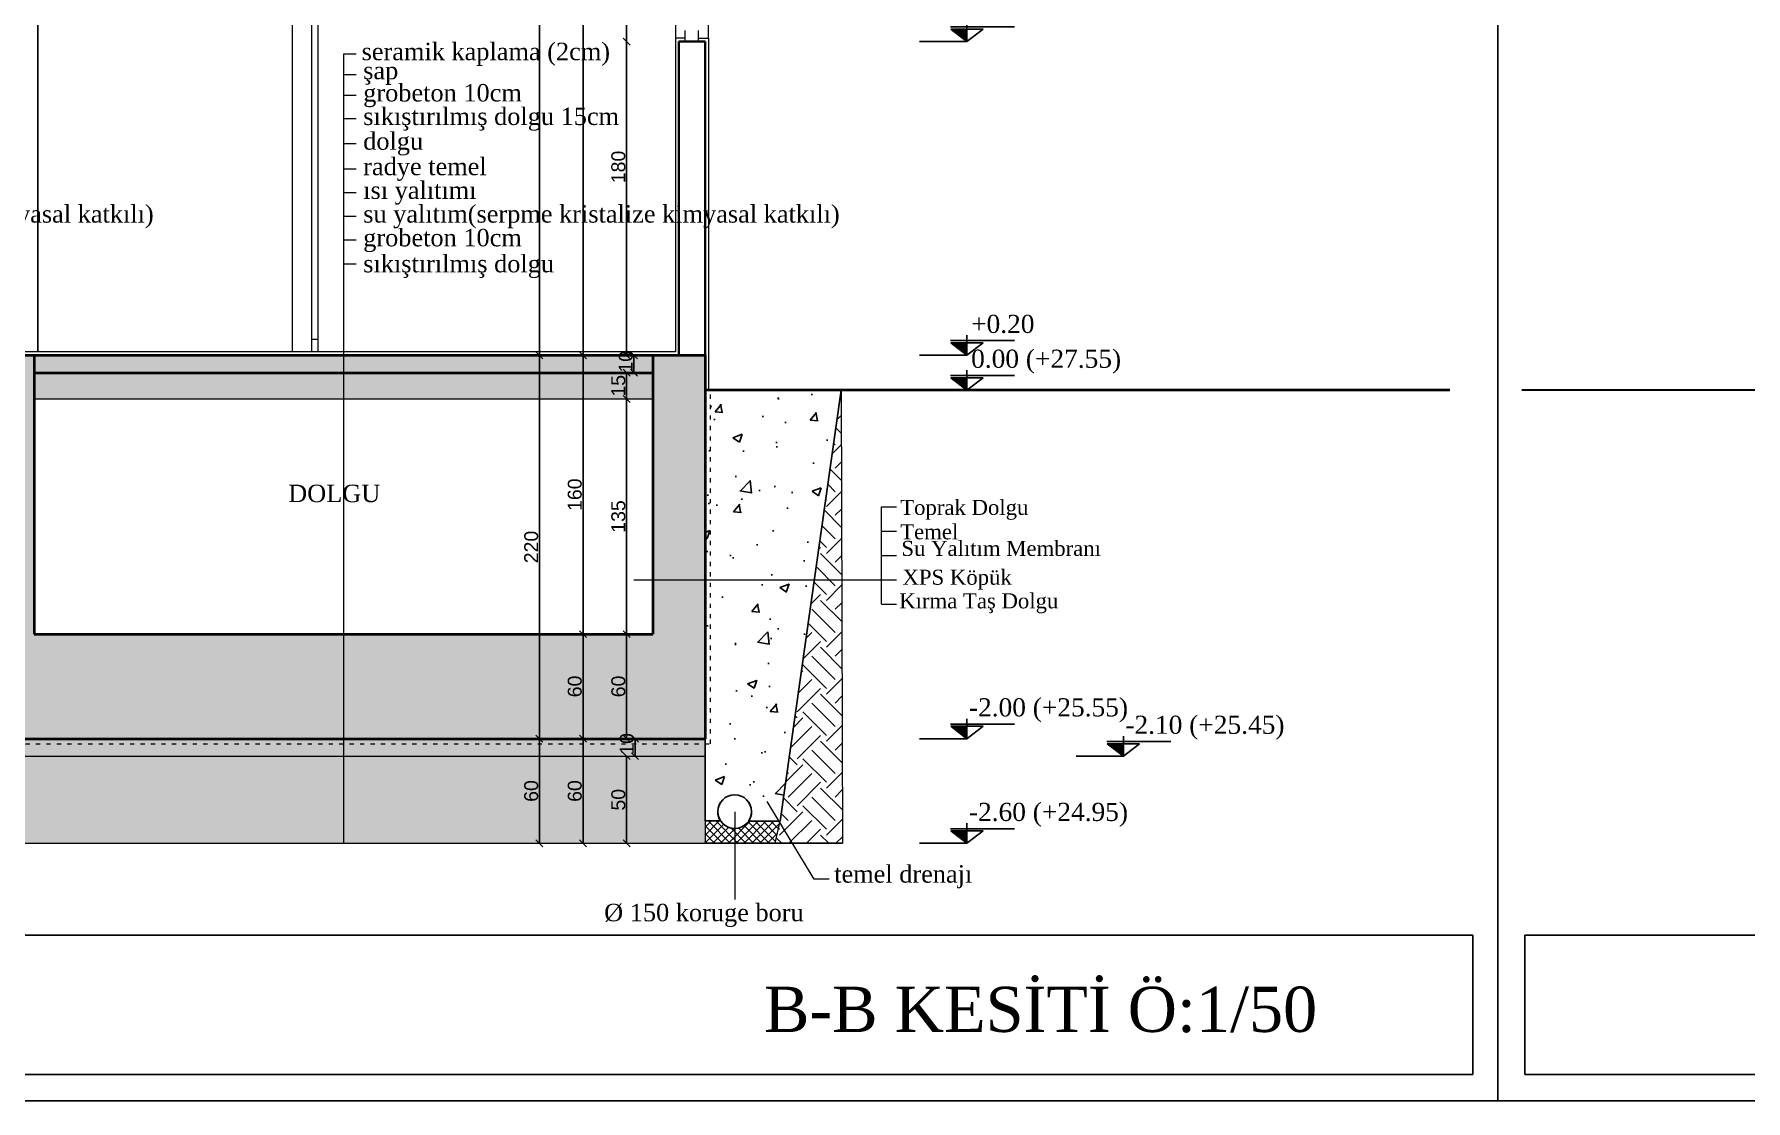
# Model space of a CAD drawing. Header units: centimetres. Extents: x 14449 to 53524, y -19051 to -10746.
# Drawn here: x 44908 to 45890, y -12946 to -12334 of the extents above; entities that cross this region are included whole.
import ezdxf

# ---------------------------------------------------------------- set-up
doc = ezdxf.new("R2010")
doc.units = ezdxf.units.CM
doc.linetypes.add('ACAD_ISO03W100', pattern=[30, 12, -18])
doc.linetypes.add('DOT', pattern=[6.35, 0, -6.35])
for name, color, linetype, lineweight in [('İNCE', 8, 'Continuous', 5), ('malzeme cizgisi', 242, 'Continuous', 20), ('P-TEFRİŞ', 253, 'Continuous', 5), ('P-ÖLÇÜ İÇ', 243, 'Continuous', 0), ('rtm-duv tugla', 22, 'Continuous', 35), ('rtm-kapı-ahsap', 35, 'Continuous', 13), ('rtm-kesit katmanı-04', 33, 'Continuous', 25), ('rtm-mhl-yazı-malzeme', 7, 'Continuous', 13), ('rtm-pen-ahsap', 35, 'Continuous', 13), ('rtm-sembol kot yazı', 7, 'Continuous', 20), ('rtm-sıva', 252, 'Continuous', 15), ('rtm-tarama-betonarme', 51, 'Continuous', 13), ('rtm-tas_betonarme', 50, 'Continuous', 40)]:
    doc.layers.add(name, color=color, linetype=linetype, lineweight=lineweight)
for name, color, linetype in [('KOT', 1, 'Continuous'), ('Tarama', 7, 'Continuous'), ('Yazi', 7, 'Continuous')]:
    doc.layers.add(name, color=color, linetype=linetype)
doc.styles.get("Standard").update_dxf_attribs({"font": 'arial.ttf'})
doc.styles.add('times new roman_1_18', font='times.ttf', dxfattribs={"height": 0.2})
doc.styles.add('VAZ-OLCU', font='times.ttf', dxfattribs={"height": 60})
doc.styles.add('ölçü', font='times.ttf', dxfattribs={"height": 10})
doc.dimstyles.new('İÇ ÖLÇÜ', dxfattribs={"dimtxt": 8, "dimasz": 4, "dimexe": 1.25, "dimexo": 0.625, "dimtad": 1, "dimdec": 0, "dimtxsty": 'Standard', "dimblk": 'OBLIQUE', "dimcen": 2.5, "dimse1": 1, "dimse2": 1, "dimclrd": 256, "dimclrt": 256, "dimadec": 0, "dimazin": 0, "dimtfac": 1, "dimtdec": 0, "dimtmove": 1, "dimatfit": 3, "dimldrblk": 'OBLIQUE', "dimfxl": 1, "dimarcsym": 0})

# ---------------------------------------------------------------- blocks, each defined once
blk = doc.blocks.new('kotson')
at = {"layer": 'KOT'}
blk.add_hatch(color=256, dxfattribs=at).paths.add_polyline_path([(0.3, 13.6), (18, 0), (18, 13.6)])
for p, q in [((18, 0), (18, 21.9)), ((70, 16), (0, 16)), ((18, 0), (0.3, 13.6)), ((0.3, 13.6), (35.6, 13.6)), ((35.6, 13.6), (18, 0)), ((18, 0), (35.6, 13.6)), ((18, 0), (18, 13.6)), ((18, 0), (-33.7, 0))]:
    blk.add_line(p, q, dxfattribs=at)
blk = doc.blocks.new('gfsdhfdjfg')
at = {"layer": 'malzeme cizgisi'}
for points in [[(-6255.97, -2123.03), (-6255.97, -1670.08)], [(-6255.97, -1670.08), (-6248.87, -1670.08)], [(-6255.97, -1681.92), (-6248.87, -1681.92)], [(-6255.97, -1693.75), (-6248.87, -1693.75)], [(-6255.97, -1707.24), (-6248.87, -1707.24)], [(-6255.97, -1721.44), (-6248.87, -1721.44)], [(-6255.97, -1736.03), (-6248.87, -1736.03)], [(-6255.97, -1749.64), (-6248.87, -1749.64)], [(-6255.97, -1763.25), (-6248.87, -1763.25)], [(-6255.97, -1776.86), (-6248.87, -1776.86)], [(-6255.97, -1790.47), (-6248.87, -1790.47)]]:
    blk.add_lwpolyline(points, dxfattribs=at)
at = {"layer": 'rtm-mhl-yazı-malzeme', "linetype": 'Continuous', "lineweight": 0, "style": 'times new roman_1_18'}
for s, p in [(' seramik kaplama (2cm)', (-6249.49, -1673.71)), ('şap', (-6244.79, -1684.61)), ('grobeton 10cm', (-6244.79, -1697.4)), ('sıkıştırılmış dolgu 15cm', (-6244.79, -1710.89)), ('dolgu', (-6244.79, -1725.09)), ('radye temel ', (-6244.79, -1739.68)), ('ısı yalıtımı', (-6244.79, -1753.29)), ('su yalıtım(serpme kristalize kimyasal katkılı)', (-6244.79, -1766.9)), ('grobeton 10cm', (-6244.79, -1780.51)), ('sıkıştırılmış dolgu ', (-6244.79, -1795.43))]:
    blk.add_text(s, height=10, dxfattribs=at).set_placement(p)
blk = doc.blocks.new('_Oblique')
at = {"color": 0, "linetype": 'ByBlock', "lineweight": -2}
blk.add_line((-0.5, -0.5), (0.5, 0.5), dxfattribs=at)
blk = doc.blocks.new('*D4214')
at = {"layer": 'Defpoints', "color": 0, "lineweight": 30, "transparency": 16777216}
for p in [(45248.01, -12338.54), (45248.01, -12518.54), (45248.01, -12518.54)]:
    blk.add_point(p, dxfattribs=at)
at = {"layer": 'P-ÖLÇÜ İÇ', "lineweight": -2, "transparency": 16777216}
blk.add_line((45248.01, -12338.54), (45248.01, -12518.54), dxfattribs=at)
at = {"layer": 'P-ÖLÇÜ İÇ', "lineweight": -2, "transparency": 16777216, "xscale": 4, "yscale": 4, "zscale": 4}
for p, rotation in [((45248.01, -12338.54), 90), ((45248.01, -12518.54), 270)]:
    blk.add_blockref('_Oblique', p, dxfattribs=dict(at, rotation=rotation))
at = {"layer": 'P-ÖLÇÜ İÇ', "transparency": 16777216, "insert": (45243.3, -12410.49), "char_height": 8, "attachment_point": 5, "rotation": 90}
blk.add_mtext('180', dxfattribs=at)
blk = doc.blocks.new('*D4215')
at = {"layer": 'Defpoints', "color": 0, "lineweight": 30, "transparency": 16777216}
for p in [(45248.01, -12518.54), (45248.01, -12528.54), (45252.26, -12528.54)]:
    blk.add_point(p, dxfattribs=at)
at = {"layer": 'P-ÖLÇÜ İÇ', "lineweight": -2, "transparency": 16777216}
blk.add_line((45252.26, -12518.54), (45252.26, -12528.54), dxfattribs=at)
at = {"layer": 'P-ÖLÇÜ İÇ', "lineweight": -2, "transparency": 16777216, "xscale": 4, "yscale": 4, "zscale": 4}
for p, rotation in [((45252.26, -12518.54), 90), ((45252.26, -12528.54), 270)]:
    blk.add_blockref('_Oblique', p, dxfattribs=dict(at, rotation=rotation))
at = {"layer": 'P-ÖLÇÜ İÇ', "transparency": 16777216, "insert": (45247.55, -12522.27), "char_height": 8, "attachment_point": 5, "rotation": 90}
blk.add_mtext('10', dxfattribs=at)
blk = doc.blocks.new('*D4216')
at = {"layer": 'Defpoints', "color": 0, "lineweight": 30, "transparency": 16777216}
for p in [(45248.01, -12528.54), (45248.01, -12543.54), (45248.01, -12543.54)]:
    blk.add_point(p, dxfattribs=at)
at = {"layer": 'P-ÖLÇÜ İÇ', "lineweight": -2, "transparency": 16777216}
blk.add_line((45248.01, -12528.54), (45248.01, -12543.54), dxfattribs=at)
at = {"layer": 'P-ÖLÇÜ İÇ', "lineweight": -2, "transparency": 16777216, "xscale": 4, "yscale": 4, "zscale": 4}
for p, rotation in [((45248.01, -12528.54), 90), ((45248.01, -12543.54), 270)]:
    blk.add_blockref('_Oblique', p, dxfattribs=dict(at, rotation=rotation))
at = {"layer": 'P-ÖLÇÜ İÇ', "transparency": 16777216, "insert": (45243.3, -12536.04), "char_height": 8, "attachment_point": 5, "rotation": 90}
blk.add_mtext('15', dxfattribs=at)
blk = doc.blocks.new('*D4217')
at = {"layer": 'Defpoints', "color": 0, "lineweight": 30, "transparency": 16777216}
for p in [(45248.01, -12543.54), (45248.01, -12678.54), (45248.01, -12678.54)]:
    blk.add_point(p, dxfattribs=at)
at = {"layer": 'P-ÖLÇÜ İÇ', "lineweight": -2, "transparency": 16777216}
blk.add_line((45248.01, -12543.54), (45248.01, -12678.54), dxfattribs=at)
at = {"layer": 'P-ÖLÇÜ İÇ', "lineweight": -2, "transparency": 16777216, "xscale": 4, "yscale": 4, "zscale": 4}
for p, rotation in [((45248.01, -12543.54), 90), ((45248.01, -12678.54), 270)]:
    blk.add_blockref('_Oblique', p, dxfattribs=dict(at, rotation=rotation))
at = {"layer": 'P-ÖLÇÜ İÇ', "transparency": 16777216, "insert": (45243.3, -12611.04), "char_height": 8, "attachment_point": 5, "rotation": 90}
blk.add_mtext('135', dxfattribs=at)
blk = doc.blocks.new('*D4218')
at = {"layer": 'Defpoints', "color": 0, "lineweight": 30, "transparency": 16777216}
for p in [(45248.01, -12678.54), (45248.01, -12738.54), (45248.01, -12738.54)]:
    blk.add_point(p, dxfattribs=at)
at = {"layer": 'P-ÖLÇÜ İÇ', "lineweight": -2, "transparency": 16777216}
blk.add_line((45248.01, -12678.54), (45248.01, -12738.54), dxfattribs=at)
at = {"layer": 'P-ÖLÇÜ İÇ', "lineweight": -2, "transparency": 16777216, "xscale": 4, "yscale": 4, "zscale": 4}
for p, rotation in [((45248.01, -12678.54), 90), ((45248.01, -12738.54), 270)]:
    blk.add_blockref('_Oblique', p, dxfattribs=dict(at, rotation=rotation))
at = {"layer": 'P-ÖLÇÜ İÇ', "transparency": 16777216, "insert": (45243.3, -12708.54), "char_height": 8, "attachment_point": 5, "rotation": 90}
blk.add_mtext('60', dxfattribs=at)
blk = doc.blocks.new('*D4219')
at = {"layer": 'Defpoints', "color": 0, "lineweight": 30, "transparency": 16777216}
for p in [(45248.01, -12738.54), (45248.01, -12748.54), (45252.86, -12748.54)]:
    blk.add_point(p, dxfattribs=at)
at = {"layer": 'P-ÖLÇÜ İÇ', "lineweight": -2, "transparency": 16777216}
blk.add_line((45252.86, -12738.54), (45252.86, -12748.54), dxfattribs=at)
at = {"layer": 'P-ÖLÇÜ İÇ', "lineweight": -2, "transparency": 16777216, "xscale": 4, "yscale": 4, "zscale": 4}
for p, rotation in [((45252.86, -12738.54), 90), ((45252.86, -12748.54), 270)]:
    blk.add_blockref('_Oblique', p, dxfattribs=dict(at, rotation=rotation))
at = {"layer": 'P-ÖLÇÜ İÇ', "transparency": 16777216, "insert": (45248.15, -12741.54), "char_height": 8, "attachment_point": 5, "rotation": 90}
blk.add_mtext('10', dxfattribs=at)
blk = doc.blocks.new('*D4220')
at = {"layer": 'Defpoints', "color": 0, "lineweight": 30, "transparency": 16777216}
for p in [(45248.01, -12748.54), (45248.01, -12798.54), (45248.01, -12798.54)]:
    blk.add_point(p, dxfattribs=at)
at = {"layer": 'P-ÖLÇÜ İÇ', "lineweight": -2, "transparency": 16777216}
blk.add_line((45248.01, -12748.54), (45248.01, -12798.54), dxfattribs=at)
at = {"layer": 'P-ÖLÇÜ İÇ', "lineweight": -2, "transparency": 16777216, "xscale": 4, "yscale": 4, "zscale": 4}
for p, rotation in [((45248.01, -12748.54), 90), ((45248.01, -12798.54), 270)]:
    blk.add_blockref('_Oblique', p, dxfattribs=dict(at, rotation=rotation))
at = {"layer": 'P-ÖLÇÜ İÇ', "transparency": 16777216, "insert": (45243.3, -12773.54), "char_height": 8, "attachment_point": 5, "rotation": 90}
blk.add_mtext('50', dxfattribs=at)
blk = doc.blocks.new('*D4225')
at = {"layer": 'Defpoints', "color": 0, "lineweight": 30, "transparency": 16777216}
for p in [(45223.01, -12083.54), (45223.01, -12518.54), (45223.01, -12518.54)]:
    blk.add_point(p, dxfattribs=at)
at = {"layer": 'P-ÖLÇÜ İÇ', "lineweight": -2, "transparency": 16777216}
blk.add_line((45223.01, -12083.54), (45223.01, -12518.54), dxfattribs=at)
at = {"layer": 'P-ÖLÇÜ İÇ', "lineweight": -2, "transparency": 16777216, "xscale": 4, "yscale": 4, "zscale": 4}
for p, rotation in [((45223.01, -12083.54), 90), ((45223.01, -12518.54), 270)]:
    blk.add_blockref('_Oblique', p, dxfattribs=dict(at, rotation=rotation))
at = {"layer": 'P-ÖLÇÜ İÇ', "transparency": 16777216, "insert": (45218.3, -12301.04), "char_height": 8, "attachment_point": 5, "rotation": 90}
blk.add_mtext('435', dxfattribs=at)
blk = doc.blocks.new('*D4226')
at = {"layer": 'Defpoints', "color": 0, "lineweight": 30, "transparency": 16777216}
for p in [(45223.01, -12518.54), (45218.8, -12678.54), (45223.01, -12678.54)]:
    blk.add_point(p, dxfattribs=at)
at = {"layer": 'P-ÖLÇÜ İÇ', "lineweight": -2, "transparency": 16777216}
blk.add_line((45223.01, -12518.54), (45223.01, -12678.54), dxfattribs=at)
at = {"layer": 'P-ÖLÇÜ İÇ', "lineweight": -2, "transparency": 16777216, "xscale": 4, "yscale": 4, "zscale": 4}
for p, rotation in [((45223.01, -12518.54), 90), ((45223.01, -12678.54), 270)]:
    blk.add_blockref('_Oblique', p, dxfattribs=dict(at, rotation=rotation))
at = {"layer": 'P-ÖLÇÜ İÇ', "transparency": 16777216, "insert": (45218.3, -12598.54), "char_height": 8, "attachment_point": 5, "rotation": 90}
blk.add_mtext('160', dxfattribs=at)
blk = doc.blocks.new('*D4227')
at = {"layer": 'Defpoints', "color": 0, "lineweight": 30, "transparency": 16777216}
for p in [(45218.8, -12678.54), (45223.01, -12738.54), (45223.01, -12738.54)]:
    blk.add_point(p, dxfattribs=at)
at = {"layer": 'P-ÖLÇÜ İÇ', "lineweight": -2, "transparency": 16777216}
blk.add_line((45223.01, -12678.54), (45223.01, -12738.54), dxfattribs=at)
at = {"layer": 'P-ÖLÇÜ İÇ', "lineweight": -2, "transparency": 16777216, "xscale": 4, "yscale": 4, "zscale": 4}
for p, rotation in [((45223.01, -12678.54), 90), ((45223.01, -12738.54), 270)]:
    blk.add_blockref('_Oblique', p, dxfattribs=dict(at, rotation=rotation))
at = {"layer": 'P-ÖLÇÜ İÇ', "transparency": 16777216, "insert": (45218.3, -12708.54), "char_height": 8, "attachment_point": 5, "rotation": 90}
blk.add_mtext('60', dxfattribs=at)
blk = doc.blocks.new('*D4228')
at = {"layer": 'Defpoints', "color": 0, "lineweight": 30, "transparency": 16777216}
for p in [(45223.01, -12738.54), (45219.01, -12798.54), (45223.01, -12798.54)]:
    blk.add_point(p, dxfattribs=at)
at = {"layer": 'P-ÖLÇÜ İÇ', "lineweight": -2, "transparency": 16777216}
blk.add_line((45223.01, -12738.54), (45223.01, -12798.54), dxfattribs=at)
at = {"layer": 'P-ÖLÇÜ İÇ', "lineweight": -2, "transparency": 16777216, "xscale": 4, "yscale": 4, "zscale": 4}
for p, rotation in [((45223.01, -12738.54), 90), ((45223.01, -12798.54), 270)]:
    blk.add_blockref('_Oblique', p, dxfattribs=dict(at, rotation=rotation))
at = {"layer": 'P-ÖLÇÜ İÇ', "transparency": 16777216, "insert": (45218.3, -12768.54), "char_height": 8, "attachment_point": 5, "rotation": 90}
blk.add_mtext('60', dxfattribs=at)
blk = doc.blocks.new('*D4230')
at = {"layer": 'Defpoints', "color": 0, "lineweight": 30, "transparency": 16777216}
for p in [(45198.01, -12068.54), (45198.01, -12518.54), (45198.01, -12518.54)]:
    blk.add_point(p, dxfattribs=at)
at = {"layer": 'P-ÖLÇÜ İÇ', "lineweight": -2, "transparency": 16777216}
blk.add_line((45198.01, -12068.54), (45198.01, -12518.54), dxfattribs=at)
at = {"layer": 'P-ÖLÇÜ İÇ', "lineweight": -2, "transparency": 16777216, "xscale": 4, "yscale": 4, "zscale": 4}
for p, rotation in [((45198.01, -12068.54), 90), ((45198.01, -12518.54), 270)]:
    blk.add_blockref('_Oblique', p, dxfattribs=dict(at, rotation=rotation))
at = {"layer": 'P-ÖLÇÜ İÇ', "transparency": 16777216, "insert": (45193.3, -12293.54), "char_height": 8, "attachment_point": 5, "rotation": 90}
blk.add_mtext('450', dxfattribs=at)
blk = doc.blocks.new('*D4231')
at = {"layer": 'Defpoints', "color": 0, "lineweight": 30, "transparency": 16777216}
for p in [(45198.01, -12518.54), (45198.01, -12738.54), (45198.01, -12738.54)]:
    blk.add_point(p, dxfattribs=at)
at = {"layer": 'P-ÖLÇÜ İÇ', "lineweight": -2, "transparency": 16777216}
blk.add_line((45198.01, -12518.54), (45198.01, -12738.54), dxfattribs=at)
at = {"layer": 'P-ÖLÇÜ İÇ', "lineweight": -2, "transparency": 16777216, "xscale": 4, "yscale": 4, "zscale": 4}
for p, rotation in [((45198.01, -12518.54), 90), ((45198.01, -12738.54), 270)]:
    blk.add_blockref('_Oblique', p, dxfattribs=dict(at, rotation=rotation))
at = {"layer": 'P-ÖLÇÜ İÇ', "transparency": 16777216, "insert": (45193.3, -12628.54), "char_height": 8, "attachment_point": 5, "rotation": 90}
blk.add_mtext('220', dxfattribs=at)
blk = doc.blocks.new('*D4232')
at = {"layer": 'Defpoints', "color": 0, "lineweight": 30, "transparency": 16777216}
for p in [(45198.01, -12738.54), (45198.01, -12798.54), (45198.01, -12798.54)]:
    blk.add_point(p, dxfattribs=at)
at = {"layer": 'P-ÖLÇÜ İÇ', "lineweight": -2, "transparency": 16777216}
blk.add_line((45198.01, -12738.54), (45198.01, -12798.54), dxfattribs=at)
at = {"layer": 'P-ÖLÇÜ İÇ', "lineweight": -2, "transparency": 16777216, "xscale": 4, "yscale": 4, "zscale": 4}
for p, rotation in [((45198.01, -12738.54), 90), ((45198.01, -12798.54), 270)]:
    blk.add_blockref('_Oblique', p, dxfattribs=dict(at, rotation=rotation))
at = {"layer": 'P-ÖLÇÜ İÇ', "transparency": 16777216, "insert": (45193.3, -12768.54), "char_height": 8, "attachment_point": 5, "rotation": 90}
blk.add_mtext('60', dxfattribs=at)
blk = doc.blocks.new('*D4237')
at = {"layer": 'Defpoints', "color": 0, "lineweight": 30, "transparency": 16777216}
for p in [(45248.01, -12288.54), (45248.01, -12288.54), (45248.01, -12338.54)]:
    blk.add_point(p, dxfattribs=at)
at = {"layer": 'P-ÖLÇÜ İÇ', "lineweight": -2, "transparency": 16777216}
blk.add_line((45248.01, -12338.54), (45248.01, -12288.54), dxfattribs=at)
at = {"layer": 'P-ÖLÇÜ İÇ', "lineweight": -2, "transparency": 16777216, "xscale": 4, "yscale": 4, "zscale": 4}
for p, rotation in [((45248.01, -12288.54), 90), ((45248.01, -12338.54), 270)]:
    blk.add_blockref('_Oblique', p, dxfattribs=dict(at, rotation=rotation))
at = {"layer": 'P-ÖLÇÜ İÇ', "transparency": 16777216, "insert": (45243.3, -12313.54), "char_height": 8, "attachment_point": 5, "rotation": 90}
blk.add_mtext('50', dxfattribs=at)

msp = doc.modelspace()

# ---------------------------------------------------------------- hatches: boundary and pattern name
at = {"layer": 'İNCE'}
h = msp.add_hatch(dxfattribs=at)
h.set_pattern_fill('TRIANG', color=256)
h.set_pattern_definition([(60, (18024.6224, -2365.1685), (-4.7625, 8.248892), [4.7625, -4.7625]), (120, (18024.6224, -2365.1685), (-9.525, 5e-09), [4.7625, -4.7625]), (0, (18022.241, -2361.044), (4.7625, 8.248892), [4.7625, -4.7625])])
h.paths.add_polyline_path([(44878.02, -12543.54), (44878.02, -12528.54), (44433.02, -12528.54), (44433.02, -12543.54)])
h.paths.add_polyline_path([(44908.02, -12528.54), (44908.02, -12543.54), (45263.02, -12543.54), (45263.02, -12528.54)])
at = {"layer": 'İNCE', "linetype": 'Continuous', "lineweight": -3}
h = msp.add_hatch(dxfattribs=at)
h.set_pattern_fill('AR-CONC', scale=0.3, style=0)
h.set_pattern_definition([(50, (-33536.71, 73464.24), (54.6554, -4.781726), [5.715, -62.865]), (355, (-33536.71, 73464.24), (-10.573026, 57.317054), [4.572, -50.292175]), (100.451445, (-33532.155, 73463.84), (44.082374, 52.535326), [4.857003, -53.427073]), (46.1842, (-33536.71, 73479.48), (81.323712, -12.6127), [8.5725, -94.2975]), (96.63556, (-33529.93, 73478.43), (71.22124, 74.22784), [7.285507, -80.14068]), (351.18415, (-33536.71, 73479.48), (71.22124, 74.22784), [6.85799, -75.43792]), (21, (-33529.09, 73475.67), (45.484317, -30.67956), [5.715, -62.865]), (326, (-33529.09, 73475.67), (18.540609, 55.25639), [4.572, -50.292]), (71.451445, (-33525.3, 73473.114), (64.024926, 24.57683), [4.857003, -53.42698]), (37.5, (-33536.71, 73464.241), (0.926581, 25.3665117), [0, -49.6824, 0, -51.054, 0, -50.4825]), (7.5, (-33536.71, 73464.24), (20.045899, 30.0541724), [0, -29.1084, 0, -48.5394, 0, -19.2405]), (327.5, (-33553.702, 73464.241), (40.6771786, -1.7186232), [0, -19.05, 0, -59.436, 0, -78.867]), (317.5, (-33561.322, 73464.24), (44.438754, 7.627947), [0, -24.765, 0, -39.4716, 0, -56.007])])
edge = h.paths.add_edge_path()
edge.add_line((45336.15, -12785.78), (45318.07, -12785.8))
edge.add_arc((45310.04, -12780.38), 9.69, 325.98165, 360)
edge.add_arc((45310.04, -12780.38), 9.69, 360, 540)
edge.add_arc((45310.04, -12780.38), 9.69, 540, 572.80355)
edge.add_line((45301.9, -12785.63), (45293.17, -12785.63))
edge.add_line((45293.17, -12785.63), (45293.07, -12628.35))
edge.add_line((45293.07, -12628.35), (45293.02, -12538.54))
edge.add_line((45293.02, -12538.54), (45371.09, -12538.54))
edge.add_line((45371.09, -12538.54), (45357.32, -12635.98))
edge.add_line((45357.32, -12635.98), (45336.15, -12785.78))
h = msp.add_hatch(dxfattribs=at)
h.set_pattern_fill('EARTH', scale=3, angle=45, style=0)
h.set_pattern_definition([(45, (-33536.71, 73514.241), (2e-15, 26.9407684), [19.05, -19.05]), (45, (-33541.761, 73519.292), (2e-15, 26.9407684), [19.05, -19.05]), (45, (-33546.812, 73524.344), (2e-15, 26.9407684), [19.05, -19.05]), (135, (-33546.812, 73527.711), (-26.9407684, 2e-15), [19.05, -19.05]), (135, (-33541.761, 73532.763), (-26.9407684, 2e-15), [19.05, -19.05]), (135, (-33536.71, 73537.814), (-26.9407684, 2e-15), [19.05, -19.05])])
h.paths.add_polyline_path([(45371.91, -12798.54), (45333.38, -12798.54), (45336.15, -12785.78), (45351.26, -12678.84), (45371.09, -12538.54)])
at = {"layer": 'İNCE'}
h = msp.add_hatch(dxfattribs=at)
h.set_pattern_fill('TRIANG', color=256)
h.set_pattern_definition([(60, (23786.336, 1966.944), (-4.7625, 8.248892), [4.7625, -4.7625]), (120, (23786.336, 1966.944), (-9.525, 5e-09), [4.7625, -4.7625]), (0, (23783.955, 1971.068), (4.7625, 8.248892), [4.7625, -4.7625])])
h.paths.add_polyline_path([(45293.02, -12748.54), (45293.02, -12738.54), (44403.02, -12738.54), (44403.02, -12748.54)])
h = msp.add_hatch(dxfattribs=at)
h.set_pattern_fill('GRAVEL', color=256, scale=1.5)
h.set_pattern_definition([(228.0127875, (10044.0434, -5909.9859), (-304.80000002, -342.89999998), [5.12582, -507.457255]), (184.969741, (10040.6144, -5913.7959), (457.19999982, 38.10000217), [8.79607, -870.810733]), (132.510447, (10031.8514, -5914.5579), (381.00000016, -419.09999985), [6.202223, -614.02084]), (267.273689, (10016.9924, -5924.0829), (38.10000008, 762), [8.010068, -792.99656]), (292.833654, (10016.6114, -5932.0839), (-190.50000002, 457.19999999), [7.854505, -777.597116]), (357.273689, (10019.6594, -5939.3229), (-762, 38.10000008), [8.010068, -792.99656]), (37.6942405, (10027.6604, -5939.7039), (-495.29999998, -381.00000003), [10.592905, -1048.69673]), (72.2553284, (10036.0424, -5933.2269), (266.70000007, 838.19999998), [10.000793, -990.07885]), (121.4295656, (10039.0904, -5923.7019), (-304.80000004, 495.29999997), [8.037195, -795.683185]), (175.236358, (10034.8994, -5916.844), (419.1, -38.10000007), [9.1757, -449.609054]), (222.3974378, (10025.7554, -5916.0819), (-457.199999985, -419.100000016), [11.86617, -1174.751588]), (138.814075, (10054.7114, -5924.464), (-266.7, 228.60000002), [4.05007, -400.958487]), (171.4692344, (10051.6634, -5921.7969), (495.30000001, -76.19999991), [7.70523, -762.819585]), (225, (10044.043, -5920.654), (-5e-15, -38.1), [5.38814, -48.493397]), (203.19859, (10041.3764, -5916.082), (190.5, 76.2), [2.90162, -287.259336]), (291.80141, (10038.7094, -5917.225), (-38.1, 114.3), [4.103484, -201.071295]), (30.963757, (10040.2334, -5921.035), (114.3, 76.2), [6.664795, -215.494472]), (161.56505, (10045.948, -5917.606), (76.2, -38.1), [4.819307, -115.66347]), (16.38954, (10016.6114, -5917.2249), (381, 114.3), [6.75132, -668.3824]), (70.346176, (10023.0884, -5915.3199), (-152.40000001, -419.1), [5.663984, -560.733235]), (293.19859, (10045.9484, -5909.986), (-76.2, 190.5), [5.8032, -284.357754]), (343.61046, (10048.2344, -5915.3199), (-381.00000001, 114.29999997), [6.75132, -668.3824]), (339.443955, (10016.6114, -5940.847), (-190.5, 76.2), [6.51053, -319.016015]), (294.775141, (10022.7074, -5943.1329), (-190.50000023, 419.0999999), [5.45508, -540.0539]), (66.80141, (10046.3294, -5948.086), (76.2, 190.5), [5.8032, -284.357754]), (17.354025, (10048.6154, -5942.7519), (-495.29999999, -152.40000003), [6.38674, -632.28564]), (69.443955, (10027.6604, -5948.086), (-76.2, -190.5), [3.255264, -322.27128]), (101.309932, (10044.043, -5948.086), (-38.1, 152.4), [1.94272, -192.329924]), (165.963757, (10043.662, -5946.181), (114.3, -38.1), [7.854506, -149.23582]), (186.009006, (10036.0424, -5944.2759), (381, 38.10000002), [7.279005, -720.620473]), (303.690068, (10040.233, -5924.464), (-38.1, 76.2), [5.49486, -131.876645]), (353.1572266, (10043.2814, -5929.0359), (647.700000004, -76.199999966), [9.59335, -949.740136]), (60.945396, (10052.8064, -5930.179), (-152.4, -266.7), [3.922624, -388.340885]), (90, (10054.71, -5926.75), (-38.1, 38.1), [2.286, -35.814]), (120.256437, (10035.2804, -5943.1329), (152.39999998, -266.70000001), [5.293004, -524.00911]), (48.0127875, (10032.6134, -5938.5609), (304.80000003, 342.89999998), [10.251643, -502.331433]), (0, (10039.47, -5930.94), (38.1, 38.1), [9.906, -28.194]), (325.3048465, (10049.3774, -5930.9409), (381.00000014, -266.6999998), [6.024143, -596.38975]), (254.054604, (10054.3304, -5934.37), (-38.1, -152.4), [5.547436, -271.82475]), (207.6459754, (10052.8064, -5939.7039), (-723.90000003, -380.99999995), [9.032176, -894.186966]), (175.4260787, (10044.8054, -5943.8949), (-495.3, 38.1), [9.55544, -945.987697])])
h.paths.add_polyline_path([(45293.02, -12798.54), (45293.02, -12748.54), (44403.02, -12748.54), (44403.02, -12798.54)])
at = {"layer": 'rtm-tarama-betonarme'}
h = msp.add_hatch(dxfattribs=at)
h.set_pattern_fill('ANSI33', color=256, scale=1.5, style=0)
h.set_pattern_definition([(45, (10016.611, -5948.086), (-6.735192, 6.735192), []), (45, (10023.347, -5948.086), (-6.735192, 6.735192), [4.7625, -2.38125])])
h.paths.add_polyline_path([(45293.02, -12518.54), (45263.02, -12518.54), (45263.02, -12678.54), (44908.02, -12678.54), (44908.02, -12518.54), (44878.02, -12518.54), (44878.02, -12678.54), (44433.02, -12678.54), (44433.02, -12518.54), (44403.02, -12518.54), (44403.02, -12738.54), (45293.02, -12738.54)])
h = msp.add_hatch(dxfattribs=at)
h.set_pattern_fill('ANSI33', color=256, scale=1.5, style=0)
h.set_pattern_definition([(45, (18024.622, -2365.1685), (-6.735192, 6.735192), []), (45, (18031.358, -2365.1685), (-6.735192, 6.735192), [4.7625, -2.38125])])
h.paths.add_polyline_path([(44878.02, -12528.54), (44878.02, -12518.54), (44433.02, -12518.54), (44433.02, -12528.54)])
h.paths.add_polyline_path([(44908.02, -12518.54), (44908.02, -12528.54), (45263.02, -12528.54), (45263.02, -12518.54)])
at = {"layer": 'Tarama'}
h = msp.add_hatch(dxfattribs=at)
h.set_pattern_fill('ANSI37', style=0)
h.set_pattern_definition([(45, (-53989.967, 168533.7008), (-2.24506403, 2.24506403), []), (135, (-53989.967, 168533.7008), (-2.24506403, -2.24506403), [])])
edge = h.paths.add_edge_path()
edge.add_arc((45309.9, -12780.4), 9.69, 270, 327.19645)
edge.add_line((45318.05, -12785.65), (45335.99, -12785.65))
edge.add_line((45335.99, -12785.65), (45333.35, -12798.56))
edge.add_line((45333.35, -12798.56), (45309.9, -12798.56))
edge.add_line((45309.9, -12798.56), (45309.9, -12790.09))
edge = h.paths.add_edge_path()
edge.add_line((45293.03, -12785.65), (45301.76, -12785.65))
edge.add_arc((45309.9, -12780.4), 9.69, 212.80355, 270)
edge.add_line((45309.9, -12790.09), (45309.9, -12798.56))
edge.add_line((45309.9, -12798.56), (45293.03, -12798.56))
edge.add_line((45293.03, -12798.56), (45293.03, -12785.65))

# ---------------------------------------------------------------- linework, layer by layer
at = {"color": 2, "lineweight": 25}
for p, q in [((45748.15, -10746.25), (45748.15, -12946.25)), ((43975.32, -12851.25), (45733.72, -12851.25)), ((45733.72, -12851.25), (45733.72, -12931.25)), ((45763.65, -12851.25), (49621.85, -12851.25)), ((45763.65, -12851.25), (45763.65, -12931.25)), ((43975.32, -12931.25), (45733.72, -12931.25)), ((45763.65, -12931.25), (49621.85, -12931.25))]:
    msp.add_line(p, q, dxfattribs=at)
msp.add_lwpolyline([(53524.41, -12946.25), (16573.39, -12946.25)], dxfattribs=at)
at = {"layer": 'İNCE', "color": 7, "linetype": 'Continuous', "lineweight": -3}
msp.add_lwpolyline([(45336.15, -12785.78), (45318.07, -12785.8, 0.149533), (45319.73, -12780.38, 1), (45300.35, -12780.38, 0.144118), (45301.9, -12785.63), (45293.17, -12785.63), (45293.02, -12538.54), (45293.02, -12538.54), (45293.02, -12538.54), (45371.09, -12538.54)], format="xyb", close=True, dxfattribs=at)
at = {"layer": 'malzeme cizgisi'}
for p, q in [((45394.4, -12661.41), (45394.4, -12605.41)), ((45394.4, -12605.41), (45402.9, -12605.41)), ((45394.4, -12619.41), (45402.9, -12619.41)), ((45394.4, -12633.41), (45402.9, -12633.41)), ((45252.15, -12647.41), (45394.4, -12647.41)), ((45394.4, -12647.41), (45402.9, -12647.41)), ((45394.4, -12661.41), (45402.9, -12661.41))]:
    msp.add_line(p, q, dxfattribs=at)
at = {"layer": 'P-ÖLÇÜ İÇ', "color": 7}
msp.add_lwpolyline([(45371.91, -12798.54), (45333.38, -12798.54), (45336.15, -12785.78), (45371.09, -12538.54), (45371.09, -12538.54)], close=True, dxfattribs=at)
at = {"layer": 'rtm-duv tugla'}
for p, q in [((45278.02, -12338.54), (45278.02, -12518.54)), ((45278.02, -12338.54), (45293.02, -12338.54)), ((45293.02, -12338.54), (45293.02, -12518.54))]:
    msp.add_line(p, q, dxfattribs=at)
at = {"layer": 'rtm-kapı-ahsap'}
for p, q in [((45056.02, -12293), (45056.02, -12516.54)), ((45067.19, -12292.03), (45067.19, -12516.4)), ((45071.01, -12516.4), (45071.01, -12290.53)), ((45071.01, -12509.49), (45067.19, -12509.49)), ((45067.19, -12516.4), (45071.01, -12516.4))]:
    msp.add_line(p, q, dxfattribs=at)
at = {"layer": 'rtm-kesit katmanı-04'}
msp.add_line((44910.02, -12130.54), (44910.02, -12516.54), dxfattribs=at)
at = {"layer": 'rtm-kesit katmanı-04', "lineweight": 30}
msp.add_line((49592.46, -12538.54), (45761.87, -12538.54), dxfattribs=at)
at = {"layer": 'rtm-pen-ahsap'}
for p, q in [((45276.02, -12288.69), (45276.02, -12338.54)), ((45295.09, -12336.54), (45295.09, -12290.72))]:
    msp.add_line(p, q, dxfattribs=at)
msp.add_lwpolyline([(45281.38, -12332.11), (45281.38, -12338.54), (45289.3, -12338.54), (45289.3, -12332.11)], dxfattribs=at)
at = {"layer": 'rtm-sıva'}
for p, q in [((44908.02, -12543.54), (45263.02, -12543.54)), ((45293.02, -12738.54), (45293.02, -12798.54)), ((44403.02, -12748.54), (45293.02, -12748.54)), ((44403.02, -12798.54), (45293.02, -12798.54))]:
    msp.add_line(p, q, dxfattribs=at)
for points in [[(45281.38, -12336.54), (45276.02, -12336.54), (45276.02, -12516.54), (44414.74, -12516.54)], [(45289.3, -12336.54), (45295.02, -12336.54), (45295.02, -12538.57)]]:
    msp.add_lwpolyline(points, dxfattribs=at)
at = {"layer": 'rtm-sıva', "color": 3, "linetype": 'ACAD_ISO03W100', "ltscale": 0.2}
msp.add_lwpolyline([(44399.02, -12518.73), (44399.02, -12741.54), (45296.14, -12741.45), (45296.14, -12538.54)], dxfattribs=at)
at = {"layer": 'rtm-tas_betonarme'}
for p, q in [((44403.02, -12518.54), (45293.02, -12518.54)), ((44908.02, -12518.54), (44908.02, -12678.54)), ((45263.02, -12518.54), (45263.02, -12678.54)), ((45293.02, -12518.54), (45293.02, -12738.54)), ((44908.02, -12528.54), (45263.02, -12528.54)), ((45720.46, -12538.54), (45293.02, -12538.54)), ((44908.02, -12678.54), (45263.02, -12678.54)), ((44403.02, -12738.54), (45293.02, -12738.54))]:
    msp.add_line(p, q, dxfattribs=at)
at = {"layer": 'Tarama', "color": 7}
msp.add_line((45371.91, -12798.54), (45293.02, -12798.54), dxfattribs=at)
msp.add_circle((45310.05, -12780.38), 9.69, dxfattribs=at)
at = {"layer": 'Yazi', "linetype": 'Continuous', "lineweight": 0}
for points in [[(45355.65, -12819.19), (45328.65, -12774.64)], [(45310.05, -12780.55), (45310.05, -12830.86)], [(45364.36, -12819.19), (45355.65, -12819.19)]]:
    msp.add_lwpolyline(points, dxfattribs=at)

# ---------------------------------------------------------------- block references
at = {"layer": 'KOT', "xscale": 0.525, "yscale": 0.525, "zscale": 0.525}
for p in [(45433.9, -12338.54), (45433.9, -12518.54), (45433.9, -12538.54), (45433.9, -12738.54), (45523.71, -12748.54), (45433.9, -12798.54)]:
    msp.add_blockref('kotson', p, dxfattribs=at)
at = {"layer": 'P-TEFRİŞ', "linetype": 'DOT'}
for p in [(50947.89, -10675.52), (51341.64, -10675.52)]:
    msp.add_blockref('gfsdhfdjfg', p, dxfattribs=at)

# ---------------------------------------------------------------- texts
at = {"style": 'ölçü'}
msp.add_text('B-B KESİTİ Ö:1/50', height=25.92, dxfattribs=at).set_placement((45326.86, -12906.74))
at = {"layer": 'rtm-mhl-yazı-malzeme', "style": 'ölçü'}
msp.add_text('DOLGU', height=10, dxfattribs=at).set_placement((45053.79, -12602.78))
at = {"layer": 'rtm-mhl-yazı-malzeme', "linetype": 'Continuous', "lineweight": 0, "char_height": 10.8, "attachment_point": 1, "style": 'times new roman_1_18'}
for s, width, insert in [('{\\H0.8x;Toprak Dolgu}', 75.0446, (45405.06, -12601.48)), ('{\\H0.8x;Temel}', 107.0407, (45405.06, -12615.48)), ('{\\H0.8x;Su Yalıtım Membranı}', 147.2309, (45405.74, -12625)), ('{\\H0.8x;XPS Köpük}', 147.2309, (45406.38, -12641.54)), ('\\pxt9;{\\H0.8x;Kırma Taş Dolgu}', 147.2309, (45404.49, -12655.1))]:
    msp.add_mtext_dynamic_manual_height_columns(s, width=width, gutter_width=12.5, heights=[13.31], dxfattribs=dict(at, insert=insert))
at = {"layer": 'rtm-sembol kot yazı', "style": 'VAZ-OLCU'}
for s, p in [('+0.20', (45445.77, -12505.72, -91.87)), ('0.00 (+27.55) ', (45445.77, -12525.72, -91.87)), ('-2.00 (+25.55) ', (45444.5, -12725.72, -91.87)), ('-2.10 (+25.45) ', (45534.3, -12735.72, -91.87)), ('-2.60 (+24.95) ', (45444.5, -12785.72, -91.87))]:
    msp.add_text(s, height=10.4, dxfattribs=at).set_placement(p)
at = {"layer": 'Yazi', "linetype": 'Continuous', "lineweight": 0, "style": 'times new roman_1_18'}
for s, p in [('temel drenajı', (45367.18, -12821.11)), ('%%c 150 koruge boru', (45235.14, -12843.26))]:
    msp.add_text(s, height=10, dxfattribs=at).set_placement(p)

# ---------------------------------------------------------------- dimensions: what is measured, and where the dimension line sits
at = {"layer": 'P-ÖLÇÜ İÇ'}
for base, p1, p2, picture, middle in [((45198.01, -12518.54), (45198.01, -12068.54), (45198.01, -12518.54), '*D4230', (45193.3, -12293.54)), ((45223.01, -12518.54), (45223.01, -12083.54), (45223.01, -12518.54), '*D4225', (45218.3, -12301.04)), ((45248.01, -12288.54), (45248.01, -12338.54), (45248.01, -12288.54), '*D4237', (45243.3, -12313.54)), ((45198.01, -12738.54), (45198.01, -12518.54), (45198.01, -12738.54), '*D4231', (45193.3, -12628.54)), ((45223.01, -12678.54), (45223.01, -12518.54), (45218.8, -12678.54), '*D4226', (45218.3, -12598.54)), ((45248.01, -12543.54), (45248.01, -12528.54), (45248.01, -12543.54), '*D4216', (45243.3, -12536.04)), ((45248.01, -12678.54), (45248.01, -12543.54), (45248.01, -12678.54), '*D4217', (45243.3, -12611.04)), ((45223.01, -12738.54), (45218.8, -12678.54), (45223.01, -12738.54), '*D4227', (45218.3, -12708.54)), ((45248.01, -12738.54), (45248.01, -12678.54), (45248.01, -12738.54), '*D4218', (45243.3, -12708.54)), ((45198.01, -12798.54), (45198.01, -12738.54), (45198.01, -12798.54), '*D4232', (45193.3, -12768.54)), ((45223.01, -12798.54), (45223.01, -12738.54), (45219.01, -12798.54), '*D4228', (45218.3, -12768.54)), ((45248.01, -12798.54), (45248.01, -12748.54), (45248.01, -12798.54), '*D4220', (45243.3, -12773.54))]:
    dim = msp.add_linear_dim(base=base, p1=p1, p2=p2, angle=90, dimstyle='İÇ ÖLÇÜ', dxfattribs=at)
    dim.commit()
    dim.dimension.update_dxf_attribs({"geometry": picture, "text_midpoint": middle})
for base, p1, p2, picture, middle in [((45248.01, -12518.54), (45248.01, -12338.54), (45248.01, -12518.54), '*D4214', (45248.01, -12410.49)), ((45252.26, -12528.54), (45248.01, -12518.54), (45248.01, -12528.54), '*D4215', (45252.26, -12522.27)), ((45252.86, -12748.54), (45248.01, -12738.54), (45248.01, -12748.54), '*D4219', (45252.86, -12741.54))]:
    dim = msp.add_linear_dim(base=base, p1=p1, p2=p2, angle=90, dimstyle='İÇ ÖLÇÜ', dxfattribs=at)
    dim.commit()
    dim.dimension.update_dxf_attribs({"geometry": picture, "text_midpoint": middle, "dimtype": 160})

doc.saveas('drawing.dxf')
